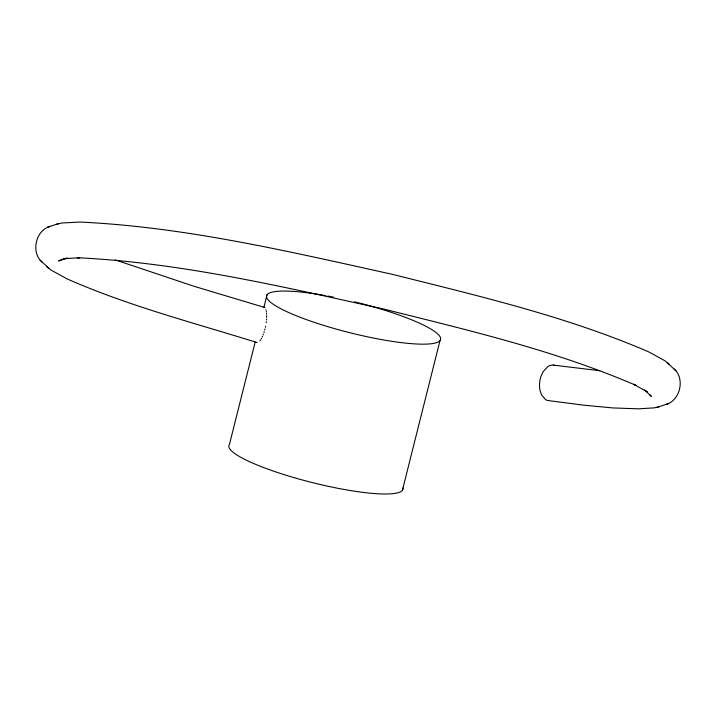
<?xml version="1.0" encoding="UTF-8"?>
<svg xmlns="http://www.w3.org/2000/svg" width="716" height="716" viewBox="0 0 716 716"><rect width="100%" height="100%" fill="white"/><g stroke="black" fill="none" stroke-linecap="round" stroke-linejoin="round"><path stroke-width="1.07" d="M266.629 317.394L266.656 315.64M266.477 319.98L266.567 319.023M266.173 322.683L266.316 321.708M265.385 327.248L265.564 326.29M264.732 329.969L264.956 329.029M255.165 342.096L229.424 444.493A89.715 15.555 14.1 0 0 312.328 482.584A89.715 15.555 14.1 0 0 402.929 488.017M263.828 307.603L267.077 294.661M402.374 490.388L440.018 340.556M263.971 332.555L264.231 331.669M263.13 334.954L263.407 334.139M262.217 337.111L262.521 336.386M261.268 338.954L261.582 338.337M260.615 339.957L259.98 340.834M50.201 226.346C35.755 230.113 30.636 252.336 42.002 262.02M63.617 258.816L58.56 260.991L67.358 258.064M665.799 404.522C680.245 400.754 685.364 378.54 673.998 368.847M56.394 224.332L61.585 223.025L80.192 222.049C185.981 227.097 289.729 251.701 392.815 274.443C479.237 296.147 566.821 316.49 648.866 351.959L665.191 360.918L675.967 370.781M555.052 365.491A16.898 11.053 -80.8 0 0 547.91 366.583L543.202 371.604L540.965 376.419A18.437 12.056 -80.8 0 0 539.936 390.032L541.448 394.722L545.413 399.456A16.898 11.053 -80.8 0 0 548.805 400.647L583.701 405.184L612.941 407.932L638.35 408.836L654.415 407.843L659.606 406.545M47.587 227.232L58.945 223.464M657.055 407.404L668.413 403.636M66.865 258.252L64.225 258.691L79.745 257.733L77.203 257.724C181.157 262.683 283.089 286.856 384.376 309.205C469.293 330.532 555.347 350.527 635.969 385.369L633.678 384.277L647.237 391.876L645.044 390.327M265.045 307.594L194.045 286.293L115.213 259.872M599.748 370.709L553.307 365.115M40.033 260.096L50.809 269.959L67.134 278.918C128.325 305.902 193.32 322.692 257.026 342.517L256.928 342.373M644.695 389.952L651.336 396.404L649.376 394.471M667.384 362.457L669.299 364.337M46.701 266.531L48.616 268.411M265.905 309.804L266.075 310.314M266.298 311.433L266.424 312.069M266.558 313.393L266.62 314.145M354.492 301.821A89.715 15.555 14.1 0 1 432.992 343.501A89.715 15.555 14.1 0 1 289.058 312.686A89.715 15.555 14.1 0 1 325.69 295.654M327.865 296.057A89.715 15.555 14.1 0 1 333.37 297.113"/></g></svg>
